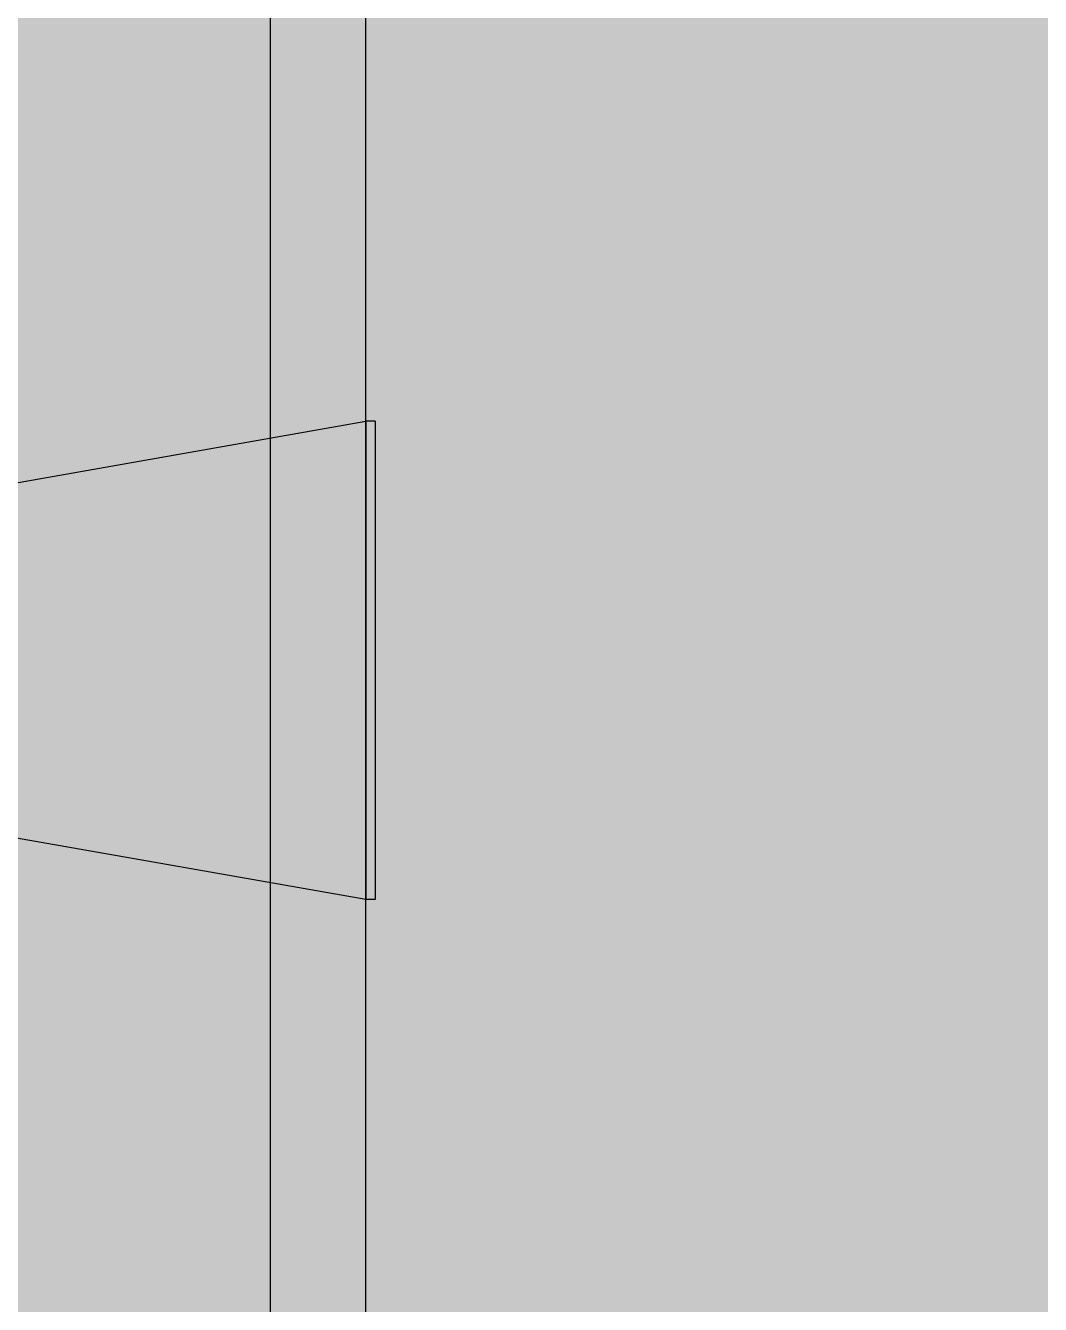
# Model space of a CAD drawing. Header units: metres. Extents: x -331 to 2982, y 362 to 2539.
# Drawn here: x 771.5025 to 771.7146, y 580.9311 to 581.1984 of the extents above; entities that cross this region are included whole.
import ezdxf

# ---------------------------------------------------------------- set-up
doc = ezdxf.new("R2010")
doc.units = ezdxf.units.M
doc.layers.add('_salas', color=251, linetype='Continuous', plot=False)
doc.layers.add('ALV', color=251, linetype='Continuous')
doc.layers.add('Mob', color=251, linetype='Continuous')

# ---------------------------------------------------------------- blocks, each defined once
blk = doc.blocks.new('XR_BL2_SUBSOLO_REV09$0$PIA')
at = {"layer": 'Mob'}
for p, q in [((0.97051, -0.51686), (1.00278, -0.7)), ((0.97051, -0.51686), (1.00278, -0.7)), ((0.90278, -0.7), (0.91921, -0.60627)), ((2.27436, -0.68), (0.02, -0.68)), ((0.90278, -0.702), (0.90278, -0.7)), ((0.90778, -0.7), (0.90278, -0.7)), ((0.90278, -0.702), (0.90278, -0.7)), ((0.90778, -0.7), (0.90278, -0.7)), ((0.99778, -0.7), (0.90778, -0.7)), ((0.99778, -0.7), (0.90778, -0.7)), ((1.00278, -0.7), (0.99778, -0.7)), ((1.00278, -0.7), (0.99778, -0.7)), ((1.00278, -0.702), (1.00278, -0.7)), ((1.00278, -0.702), (1.00278, -0.7)), ((0.90778, -0.702), (0.90278, -0.702)), ((0.90778, -0.702), (0.90278, -0.702)), ((0.99778, -0.702), (0.90778, -0.702)), ((0.99778, -0.702), (0.90778, -0.702)), ((1.00278, -0.702), (0.99778, -0.702)), ((1.00278, -0.702), (0.99778, -0.702))]:
    blk.add_line(p, q, dxfattribs=at)

msp = doc.modelspace()

# ---------------------------------------------------------------- hatches: boundary and pattern name
at = {"layer": '_salas', "transparency": 33554559}
h = msp.add_hatch(color=256, dxfattribs=at)
h.dxf.hatch_style = 1
h.paths.add_polyline_path([(790.31358, 581.68208), (777.97358, 581.68208), (777.97358, 582.92193), (765.57284, 582.92193), (765.41858, 583.07619), (765.41858, 583.27693), (765.19858, 583.27693), (765.19857, 582.39702), (765.22859, 582.39702), (765.21857, 569.90202), (771.71358, 570.36694), (771.71358, 574.18193), (790.31358, 574.18193)])
h.paths.add_polyline_path([(777.89353, 566.55196), (771.71358, 566.55196), (771.71358, 570.36694), (765.21857, 569.90202), (765.20857, 557.42702), (765.27847, 557.42702), (765.27847, 557.53756), (765.57346, 557.83254), (777.89358, 557.83254)])

# ---------------------------------------------------------------- linework, layer by layer
at = {"layer": 'ALV', "color": 251}
msp.add_line((771.57359, 580.11297), (771.57359, 582.3961), dxfattribs=at)

# ---------------------------------------------------------------- block references
at = {"layer": 'Mob', "color": 251, "rotation": 90}
msp.add_blockref('XR_BL2_SUBSOLO_REV09$0$PIA', (770.87359, 580.11297), dxfattribs=at)

doc.saveas('drawing.dxf')
